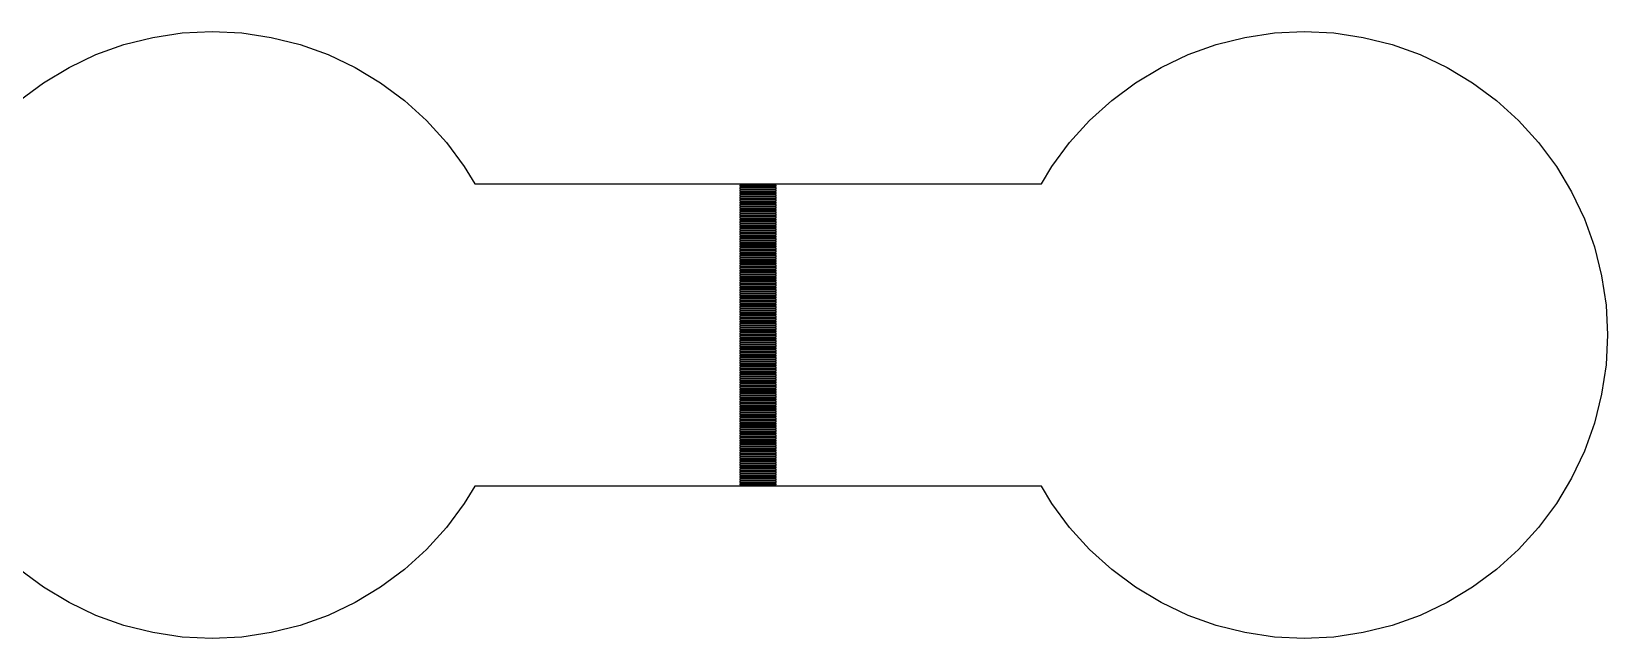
# Model space of a CAD drawing. Extents: x -16 to 132, y -40 to 113.
# Drawn here: x 12.28 to 25.57, y 20.45 to 25.57 of the extents above; entities that cross this region are included whole.
import ezdxf

# ---------------------------------------------------------------- set-up
doc = ezdxf.new("R2010")
doc.units = 0

msp = doc.modelspace()

# ---------------------------------------------------------------- linework, layer by layer
for p, q in [((13.063, 25.4549), (13.3063, 25.5159)), ((13.3063, 25.5159), (13.5545, 25.5527)), ((13.5545, 25.5527), (13.8051, 25.565)), ((13.8051, 25.565), (14.0557, 25.5527)), ((14.0557, 25.5527), (14.3038, 25.5159)), ((14.3038, 25.5159), (14.5472, 25.4549)), ((22.2664, 25.4549), (22.5097, 25.5159)), ((22.5097, 25.5159), (22.7579, 25.5527)), ((22.7579, 25.5527), (23.0085, 25.565)), ((23.0085, 25.565), (23.2591, 25.5527)), ((23.2591, 25.5527), (23.5072, 25.5159)), ((23.5072, 25.5159), (23.7506, 25.4549)), ((12.6, 25.2631), (12.8268, 25.3704)), ((12.8268, 25.3704), (13.063, 25.4549)), ((14.5472, 25.4549), (14.7834, 25.3704)), ((14.7834, 25.3704), (15.0102, 25.2631)), ((21.8034, 25.2631), (22.0302, 25.3704)), ((22.0302, 25.3704), (22.2664, 25.4549)), ((23.7506, 25.4549), (23.9868, 25.3704)), ((23.9868, 25.3704), (24.2136, 25.2631)), ((12.3848, 25.1341), (12.6, 25.2631)), ((15.0102, 25.2631), (15.2254, 25.1341)), ((21.5882, 25.1341), (21.8034, 25.2631)), ((24.2136, 25.2631), (24.4288, 25.1341)), ((12.1833, 24.9847), (12.3848, 25.1341)), ((15.2254, 25.1341), (15.4269, 24.9847)), ((21.3867, 24.9847), (21.5882, 25.1341)), ((24.4288, 25.1341), (24.6303, 24.9847)), ((15.4269, 24.9847), (15.6128, 24.8162)), ((21.2008, 24.8162), (21.3867, 24.9847)), ((24.6303, 24.9847), (24.8162, 24.8162)), ((15.6128, 24.8162), (15.7813, 24.6303)), ((21.0323, 24.6303), (21.2008, 24.8162)), ((24.8162, 24.8162), (24.9847, 24.6303)), ((15.7813, 24.6303), (15.9307, 24.4288)), ((20.8828, 24.4288), (21.0323, 24.6303)), ((24.9847, 24.6303), (25.1341, 24.4288)), ((15.9307, 24.4288), (16.019, 24.2816)), ((20.7946, 24.2816), (20.8828, 24.4288)), ((25.1341, 24.4288), (25.2631, 24.2136)), ((16.019, 24.2816), (20.7946, 24.2816)), ((18.5602, 24.2714), (18.2534, 24.2714)), ((18.2534, 24.2714), (18.2534, 24.2612)), ((18.2534, 24.2612), (18.5602, 24.2612)), ((18.5602, 24.2509), (18.2534, 24.2509)), ((18.2534, 24.2509), (18.2534, 24.2407)), ((18.2534, 24.2407), (18.5602, 24.2407)), ((18.5602, 24.2305), (18.2534, 24.2305)), ((18.2534, 24.2305), (18.2534, 24.2203)), ((18.2534, 24.2203), (18.5602, 24.2203)), ((18.5602, 24.21), (18.2534, 24.21)), ((18.2534, 24.21), (18.2534, 24.1998)), ((18.2534, 24.1998), (18.5602, 24.1998)), ((18.5602, 24.1896), (18.2534, 24.1896)), ((18.2534, 24.1896), (18.2534, 24.1794)), ((18.2534, 24.1794), (18.5602, 24.1794)), ((18.5602, 24.2612), (18.5602, 24.2714)), ((18.5602, 24.2407), (18.5602, 24.2509)), ((18.5602, 24.2203), (18.5602, 24.2305)), ((18.5602, 24.1998), (18.5602, 24.21)), ((18.5602, 24.1794), (18.5602, 24.1896)), ((25.2631, 24.2136), (25.3704, 23.9868)), ((18.5602, 24.1691), (18.2534, 24.1691)), ((18.2534, 24.1691), (18.2534, 24.1589)), ((18.2534, 24.1589), (18.5602, 24.1589)), ((18.5602, 24.1487), (18.2534, 24.1487)), ((18.2534, 24.1487), (18.2534, 24.1385)), ((18.2534, 24.1385), (18.5602, 24.1385)), ((18.5602, 24.1282), (18.2534, 24.1282)), ((18.2534, 24.1282), (18.2534, 24.118)), ((18.2534, 24.118), (18.5602, 24.118)), ((18.5602, 24.1078), (18.2534, 24.1078)), ((18.2534, 24.1078), (18.2534, 24.0975)), ((18.2534, 24.0975), (18.5602, 24.0975)), ((18.5602, 24.0873), (18.2534, 24.0873)), ((18.2534, 24.0873), (18.2534, 24.0771)), ((18.2534, 24.0771), (18.5602, 24.0771)), ((18.5602, 24.0669), (18.2534, 24.0669)), ((18.2534, 24.0669), (18.2534, 24.0567)), ((18.2534, 24.0567), (18.5602, 24.0567)), ((18.5602, 24.0464), (18.2534, 24.0464)), ((18.2534, 24.0464), (18.2534, 24.0362)), ((18.5602, 24.1589), (18.5602, 24.1691)), ((18.5602, 24.1385), (18.5602, 24.1487)), ((18.5602, 24.118), (18.5602, 24.1282)), ((18.5602, 24.0975), (18.5602, 24.1078)), ((18.5602, 24.0771), (18.5602, 24.0873)), ((18.5602, 24.0567), (18.5602, 24.0669)), ((18.5602, 24.0362), (18.5602, 24.0464)), ((18.2534, 24.0362), (18.5602, 24.0362)), ((18.5602, 24.026), (18.2534, 24.026)), ((18.2534, 24.026), (18.2534, 24.0157)), ((18.2534, 24.0157), (18.5602, 24.0157)), ((18.5602, 24.0055), (18.2534, 24.0055)), ((18.2534, 24.0055), (18.2534, 23.9953)), ((18.2534, 23.9953), (18.5602, 23.9953)), ((18.5602, 23.9851), (18.2534, 23.9851)), ((18.2534, 23.9851), (18.2534, 23.9748)), ((18.2534, 23.9748), (18.5602, 23.9748)), ((18.5602, 23.9646), (18.2534, 23.9646)), ((18.2534, 23.9646), (18.2534, 23.9544)), ((18.2534, 23.9544), (18.5602, 23.9544)), ((18.5602, 23.9442), (18.2534, 23.9442)), ((18.2534, 23.9442), (18.2534, 23.9339)), ((18.2534, 23.9339), (18.5602, 23.9339)), ((18.5602, 23.9237), (18.2534, 23.9237)), ((18.2534, 23.9237), (18.2534, 23.9135)), ((18.2534, 23.9135), (18.5602, 23.9135)), ((18.5602, 24.0157), (18.5602, 24.026)), ((18.5602, 23.9953), (18.5602, 24.0055)), ((18.5602, 23.9748), (18.5602, 23.9851)), ((18.5602, 23.9544), (18.5602, 23.9646)), ((18.5602, 23.9339), (18.5602, 23.9442)), ((18.5602, 23.9135), (18.5602, 23.9237)), ((25.3704, 23.9868), (25.4549, 23.7506)), ((18.5602, 23.9033), (18.2534, 23.9033)), ((18.2534, 23.9033), (18.2534, 23.893)), ((18.2534, 23.893), (18.5602, 23.893)), ((18.5602, 23.8828), (18.2534, 23.8828)), ((18.2534, 23.8828), (18.2534, 23.8726)), ((18.2534, 23.8726), (18.5602, 23.8726)), ((18.5602, 23.8624), (18.2534, 23.8624)), ((18.2534, 23.8624), (18.2534, 23.8521)), ((18.2534, 23.8521), (18.5602, 23.8521)), ((18.5602, 23.8419), (18.2534, 23.8419)), ((18.2534, 23.8419), (18.2534, 23.8317)), ((18.2534, 23.8317), (18.5602, 23.8317)), ((18.5602, 23.8215), (18.2534, 23.8215)), ((18.2534, 23.8215), (18.2534, 23.8112)), ((18.2534, 23.8112), (18.5602, 23.8112)), ((18.5602, 23.801), (18.2534, 23.801)), ((18.2534, 23.801), (18.2534, 23.7908)), ((18.2534, 23.7908), (18.5602, 23.7908)), ((18.5602, 23.7805), (18.2534, 23.7805)), ((18.2534, 23.7805), (18.2534, 23.7703)), ((18.5602, 23.893), (18.5602, 23.9033)), ((18.5602, 23.8726), (18.5602, 23.8828)), ((18.5602, 23.8521), (18.5602, 23.8624)), ((18.5602, 23.8317), (18.5602, 23.8419)), ((18.5602, 23.8112), (18.5602, 23.8215)), ((18.5602, 23.7908), (18.5602, 23.801)), ((18.5602, 23.7703), (18.5602, 23.7805)), ((18.2534, 23.7703), (18.5602, 23.7703)), ((18.5602, 23.7601), (18.2534, 23.7601)), ((18.2534, 23.7601), (18.2534, 23.7499)), ((18.2534, 23.7499), (18.5602, 23.7499)), ((18.5602, 23.7397), (18.2534, 23.7397)), ((18.2534, 23.7397), (18.2534, 23.7294)), ((18.2534, 23.7294), (18.5602, 23.7294)), ((18.5602, 23.7192), (18.2534, 23.7192)), ((18.2534, 23.7192), (18.2534, 23.709)), ((18.2534, 23.709), (18.5602, 23.709)), ((18.5602, 23.6987), (18.2534, 23.6987)), ((18.2534, 23.6987), (18.2534, 23.6885)), ((18.2534, 23.6885), (18.5602, 23.6885)), ((18.5602, 23.6783), (18.2534, 23.6783)), ((18.2534, 23.6783), (18.2534, 23.6681)), ((18.2534, 23.6681), (18.5602, 23.6681)), ((18.5602, 23.6578), (18.2534, 23.6578)), ((18.2534, 23.6578), (18.2534, 23.6476)), ((18.2534, 23.6476), (18.5602, 23.6476)), ((18.5602, 23.7499), (18.5602, 23.7601)), ((18.5602, 23.7294), (18.5602, 23.7397)), ((18.5602, 23.709), (18.5602, 23.7192)), ((18.5602, 23.6885), (18.5602, 23.6987)), ((18.5602, 23.6681), (18.5602, 23.6783)), ((18.5602, 23.6476), (18.5602, 23.6578)), ((25.4549, 23.7506), (25.5159, 23.5072)), ((18.5602, 23.6374), (18.2534, 23.6374)), ((18.2534, 23.6374), (18.2534, 23.6272)), ((18.2534, 23.6272), (18.5602, 23.6272)), ((18.5602, 23.6169), (18.2534, 23.6169)), ((18.2534, 23.6169), (18.2534, 23.6067)), ((18.2534, 23.6067), (18.5602, 23.6067)), ((18.5602, 23.5965), (18.2534, 23.5965)), ((18.2534, 23.5965), (18.2534, 23.5862)), ((18.2534, 23.5862), (18.5602, 23.5862)), ((18.5602, 23.576), (18.2534, 23.576)), ((18.2534, 23.576), (18.2534, 23.5658)), ((18.2534, 23.5658), (18.5602, 23.5658)), ((18.5602, 23.5556), (18.2534, 23.5556)), ((18.2534, 23.5556), (18.2534, 23.5453)), ((18.2534, 23.5453), (18.5602, 23.5453)), ((18.5602, 23.5351), (18.2534, 23.5351)), ((18.2534, 23.5351), (18.2534, 23.5249)), ((18.2534, 23.5249), (18.5602, 23.5249)), ((18.5602, 23.5147), (18.2534, 23.5147)), ((18.2534, 23.5147), (18.2534, 23.5044)), ((18.5602, 23.6272), (18.5602, 23.6374)), ((18.5602, 23.6067), (18.5602, 23.6169)), ((18.5602, 23.5862), (18.5602, 23.5965)), ((18.5602, 23.5658), (18.5602, 23.576)), ((18.5602, 23.5453), (18.5602, 23.5556)), ((18.5602, 23.5249), (18.5602, 23.5351)), ((18.5602, 23.5044), (18.5602, 23.5147)), ((18.2534, 23.5044), (18.5602, 23.5044)), ((18.5602, 23.4942), (18.2534, 23.4942)), ((18.2534, 23.4942), (18.2534, 23.484)), ((18.2534, 23.484), (18.5602, 23.484)), ((18.5602, 23.4738), (18.2534, 23.4738)), ((18.2534, 23.4738), (18.2534, 23.4635)), ((18.2534, 23.4635), (18.5602, 23.4635)), ((18.5602, 23.4533), (18.2534, 23.4533)), ((18.2534, 23.4533), (18.2534, 23.4431)), ((18.2534, 23.4431), (18.5602, 23.4431)), ((18.5602, 23.4329), (18.2534, 23.4329)), ((18.2534, 23.4329), (18.2534, 23.4226)), ((18.2534, 23.4226), (18.5602, 23.4226)), ((18.5602, 23.4124), (18.2534, 23.4124)), ((18.2534, 23.4124), (18.2534, 23.4022)), ((18.2534, 23.4022), (18.5602, 23.4022)), ((18.5602, 23.392), (18.2534, 23.392)), ((18.2534, 23.392), (18.2534, 23.3817)), ((18.2534, 23.3817), (18.5602, 23.3817)), ((18.5602, 23.484), (18.5602, 23.4942)), ((18.5602, 23.4635), (18.5602, 23.4738)), ((18.5602, 23.4431), (18.5602, 23.4533)), ((18.5602, 23.4226), (18.5602, 23.4329)), ((18.5602, 23.4022), (18.5602, 23.4124)), ((18.5602, 23.3817), (18.5602, 23.392)), ((25.5159, 23.5072), (25.5527, 23.2591)), ((18.5602, 23.3715), (18.2534, 23.3715)), ((18.2534, 23.3715), (18.2534, 23.3613)), ((18.2534, 23.3613), (18.5602, 23.3613)), ((18.5602, 23.3511), (18.2534, 23.3511)), ((18.2534, 23.3511), (18.2534, 23.3408)), ((18.2534, 23.3408), (18.5602, 23.3408)), ((18.5602, 23.3306), (18.2534, 23.3306)), ((18.2534, 23.3306), (18.2534, 23.3204)), ((18.2534, 23.3204), (18.5602, 23.3204)), ((18.5602, 23.3102), (18.2534, 23.3102)), ((18.2534, 23.3102), (18.2534, 23.2999)), ((18.2534, 23.2999), (18.5602, 23.2999)), ((18.5602, 23.2897), (18.2534, 23.2897)), ((18.2534, 23.2897), (18.2534, 23.2795)), ((18.2534, 23.2795), (18.5602, 23.2795)), ((18.5602, 23.2692), (18.2534, 23.2692)), ((18.2534, 23.2692), (18.2534, 23.259)), ((18.2534, 23.259), (18.5602, 23.259)), ((18.5602, 23.2488), (18.2534, 23.2488)), ((18.2534, 23.2488), (18.2534, 23.2386)), ((18.5602, 23.3613), (18.5602, 23.3715)), ((18.5602, 23.3408), (18.5602, 23.3511)), ((18.5602, 23.3204), (18.5602, 23.3306)), ((18.5602, 23.2999), (18.5602, 23.3102)), ((18.5602, 23.2795), (18.5602, 23.2897)), ((18.5602, 23.259), (18.5602, 23.2692)), ((18.5602, 23.2386), (18.5602, 23.2488)), ((25.5527, 23.2591), (25.565, 23.0085)), ((18.2534, 23.2386), (18.5602, 23.2386)), ((18.5602, 23.2283), (18.2534, 23.2283)), ((18.2534, 23.2283), (18.2534, 23.2181)), ((18.2534, 23.2181), (18.5602, 23.2181)), ((18.5602, 23.2079), (18.2534, 23.2079)), ((18.2534, 23.2079), (18.2534, 23.1977)), ((18.2534, 23.1977), (18.5602, 23.1977)), ((18.5602, 23.1874), (18.2534, 23.1874)), ((18.2534, 23.1874), (18.2534, 23.1772)), ((18.2534, 23.1772), (18.5602, 23.1772)), ((18.5602, 23.167), (18.2534, 23.167)), ((18.2534, 23.167), (18.2534, 23.1568)), ((18.2534, 23.1568), (18.5602, 23.1568)), ((18.5602, 23.1465), (18.2534, 23.1465)), ((18.2534, 23.1465), (18.2534, 23.1363)), ((18.2534, 23.1363), (18.5602, 23.1363)), ((18.5602, 23.1261), (18.2534, 23.1261)), ((18.2534, 23.1261), (18.2534, 23.1159)), ((18.2534, 23.1159), (18.5602, 23.1159)), ((18.5602, 23.2181), (18.5602, 23.2283)), ((18.5602, 23.1977), (18.5602, 23.2079)), ((18.5602, 23.1772), (18.5602, 23.1874)), ((18.5602, 23.1568), (18.5602, 23.167)), ((18.5602, 23.1363), (18.5602, 23.1465)), ((18.5602, 23.1159), (18.5602, 23.1261)), ((18.5602, 23.1056), (18.2534, 23.1056)), ((18.2534, 23.1056), (18.2534, 23.0954)), ((18.2534, 23.0954), (18.5602, 23.0954)), ((18.5602, 23.0852), (18.2534, 23.0852)), ((18.2534, 23.0852), (18.2534, 23.075)), ((18.2534, 23.075), (18.5602, 23.075)), ((18.5602, 23.0647), (18.2534, 23.0647)), ((18.2534, 23.0647), (18.2534, 23.0545)), ((18.2534, 23.0545), (18.5602, 23.0545)), ((18.5602, 23.0443), (18.2534, 23.0443)), ((18.2534, 23.0443), (18.2534, 23.0341)), ((18.2534, 23.0341), (18.5602, 23.0341)), ((18.5602, 23.0238), (18.2534, 23.0238)), ((18.2534, 23.0238), (18.2534, 23.0136)), ((18.2534, 23.0136), (18.5602, 23.0136)), ((18.5602, 23.0034), (18.2534, 23.0034)), ((18.2534, 23.0034), (18.2534, 22.9931)), ((18.2534, 22.9931), (18.5602, 22.9931)), ((18.5602, 22.9829), (18.2534, 22.9829)), ((18.2534, 22.9829), (18.2534, 22.9727)), ((18.5602, 23.0954), (18.5602, 23.1056)), ((18.5602, 23.075), (18.5602, 23.0852)), ((18.5602, 23.0545), (18.5602, 23.0647)), ((18.5602, 23.0341), (18.5602, 23.0443)), ((18.5602, 23.0136), (18.5602, 23.0238)), ((18.5602, 22.9931), (18.5602, 23.0034)), ((18.5602, 22.9727), (18.5602, 22.9829)), ((25.565, 23.0085), (25.5527, 22.7579)), ((18.2534, 22.9727), (18.5602, 22.9727)), ((18.5602, 22.9625), (18.2534, 22.9625)), ((18.2534, 22.9625), (18.2534, 22.9523)), ((18.2534, 22.9523), (18.5602, 22.9523)), ((18.5602, 22.942), (18.2534, 22.942)), ((18.2534, 22.942), (18.2534, 22.9318)), ((18.2534, 22.9318), (18.5602, 22.9318)), ((18.5602, 22.9216), (18.2534, 22.9216)), ((18.2534, 22.9216), (18.2534, 22.9114)), ((18.2534, 22.9114), (18.5602, 22.9114)), ((18.5602, 22.9011), (18.2534, 22.9011)), ((18.2534, 22.9011), (18.2534, 22.8909)), ((18.2534, 22.8909), (18.5602, 22.8909)), ((18.5602, 22.8807), (18.2534, 22.8807)), ((18.2534, 22.8807), (18.2534, 22.8705)), ((18.2534, 22.8705), (18.5602, 22.8705)), ((18.5602, 22.8602), (18.2534, 22.8602)), ((18.2534, 22.8602), (18.2534, 22.85)), ((18.2534, 22.85), (18.5602, 22.85)), ((18.5602, 22.9523), (18.5602, 22.9625)), ((18.5602, 22.9318), (18.5602, 22.942)), ((18.5602, 22.9114), (18.5602, 22.9216)), ((18.5602, 22.8909), (18.5602, 22.9011)), ((18.5602, 22.8705), (18.5602, 22.8807)), ((18.5602, 22.85), (18.5602, 22.8602)), ((18.5602, 22.8398), (18.2534, 22.8398)), ((18.2534, 22.8398), (18.2534, 22.8295)), ((18.2534, 22.8295), (18.5602, 22.8295)), ((18.5602, 22.8193), (18.2534, 22.8193)), ((18.2534, 22.8193), (18.2534, 22.8091)), ((18.2534, 22.8091), (18.5602, 22.8091)), ((18.5602, 22.7989), (18.2534, 22.7989)), ((18.2534, 22.7989), (18.2534, 22.7886)), ((18.2534, 22.7886), (18.5602, 22.7886)), ((18.5602, 22.7784), (18.2534, 22.7784)), ((18.2534, 22.7784), (18.2534, 22.7682)), ((18.2534, 22.7682), (18.5602, 22.7682)), ((18.5602, 22.758), (18.2534, 22.758)), ((18.2534, 22.758), (18.2534, 22.7477)), ((18.2534, 22.7477), (18.5602, 22.7477)), ((18.5602, 22.7375), (18.2534, 22.7375)), ((18.2534, 22.7375), (18.2534, 22.7273)), ((18.2534, 22.7273), (18.5602, 22.7273)), ((18.5602, 22.7171), (18.2534, 22.7171)), ((18.2534, 22.7171), (18.2534, 22.7068)), ((18.5602, 22.8295), (18.5602, 22.8398)), ((18.5602, 22.8091), (18.5602, 22.8193)), ((18.5602, 22.7886), (18.5602, 22.7989)), ((18.5602, 22.7682), (18.5602, 22.7784)), ((18.5602, 22.7477), (18.5602, 22.758)), ((18.5602, 22.7273), (18.5602, 22.7375)), ((18.5602, 22.7068), (18.5602, 22.7171)), ((25.5527, 22.7579), (25.5159, 22.5098)), ((18.2534, 22.7068), (18.5602, 22.7068)), ((18.5602, 22.6966), (18.2534, 22.6966)), ((18.2534, 22.6966), (18.2534, 22.6864)), ((18.2534, 22.6864), (18.5602, 22.6864)), ((18.5602, 22.6761), (18.2534, 22.6761)), ((18.2534, 22.6761), (18.2534, 22.6659)), ((18.2534, 22.6659), (18.5602, 22.6659)), ((18.5602, 22.6557), (18.2534, 22.6557)), ((18.2534, 22.6557), (18.2534, 22.6455)), ((18.2534, 22.6455), (18.5602, 22.6455)), ((18.5602, 22.6353), (18.2534, 22.6353)), ((18.2534, 22.6353), (18.2534, 22.625)), ((18.2534, 22.625), (18.5602, 22.625)), ((18.5602, 22.6148), (18.2534, 22.6148)), ((18.2534, 22.6148), (18.2534, 22.6046)), ((18.2534, 22.6046), (18.5602, 22.6046)), ((18.5602, 22.5943), (18.2534, 22.5943)), ((18.2534, 22.5943), (18.2534, 22.5841)), ((18.2534, 22.5841), (18.5602, 22.5841)), ((18.5602, 22.6864), (18.5602, 22.6966)), ((18.5602, 22.6659), (18.5602, 22.6761)), ((18.5602, 22.6455), (18.5602, 22.6557)), ((18.5602, 22.625), (18.5602, 22.6353)), ((18.5602, 22.6046), (18.5602, 22.6148)), ((18.5602, 22.5841), (18.5602, 22.5943)), ((18.5602, 22.5739), (18.2534, 22.5739)), ((18.2534, 22.5739), (18.2534, 22.5637)), ((18.2534, 22.5637), (18.5602, 22.5637)), ((18.5602, 22.5534), (18.2534, 22.5534)), ((18.2534, 22.5534), (18.2534, 22.5432)), ((18.2534, 22.5432), (18.5602, 22.5432)), ((18.5602, 22.533), (18.2534, 22.533)), ((18.2534, 22.533), (18.2534, 22.5228)), ((18.2534, 22.5228), (18.5602, 22.5228)), ((18.5602, 22.5125), (18.2534, 22.5125)), ((18.2534, 22.5125), (18.2534, 22.5023)), ((18.2534, 22.5023), (18.5602, 22.5023)), ((18.5602, 22.4921), (18.2534, 22.4921)), ((18.2534, 22.4921), (18.2534, 22.4819)), ((18.2534, 22.4819), (18.5602, 22.4819)), ((18.5602, 22.4716), (18.2534, 22.4716)), ((18.2534, 22.4716), (18.2534, 22.4614)), ((18.2534, 22.4614), (18.5602, 22.4614)), ((18.5602, 22.4512), (18.2534, 22.4512)), ((18.2534, 22.4512), (18.2534, 22.441)), ((18.5602, 22.5637), (18.5602, 22.5739)), ((18.5602, 22.5432), (18.5602, 22.5534)), ((18.5602, 22.5228), (18.5602, 22.533)), ((18.5602, 22.5023), (18.5602, 22.5125)), ((18.5602, 22.4819), (18.5602, 22.4921)), ((18.5602, 22.4614), (18.5602, 22.4716)), ((18.5602, 22.441), (18.5602, 22.4512)), ((25.5159, 22.5098), (25.4549, 22.2664)), ((18.2534, 22.441), (18.5602, 22.441)), ((18.5602, 22.4307), (18.2534, 22.4307)), ((18.2534, 22.4307), (18.2534, 22.4205)), ((18.2534, 22.4205), (18.5602, 22.4205)), ((18.5602, 22.4103), (18.2534, 22.4103)), ((18.2534, 22.4103), (18.2534, 22.4001)), ((18.2534, 22.4001), (18.5602, 22.4001)), ((18.5602, 22.3898), (18.2534, 22.3898)), ((18.2534, 22.3898), (18.2534, 22.3796)), ((18.2534, 22.3796), (18.5602, 22.3796)), ((18.5602, 22.3694), (18.2534, 22.3694)), ((18.2534, 22.3694), (18.2534, 22.3591)), ((18.2534, 22.3591), (18.5602, 22.3591)), ((18.5602, 22.3489), (18.2534, 22.3489)), ((18.2534, 22.3489), (18.2534, 22.3387)), ((18.2534, 22.3387), (18.5602, 22.3387)), ((18.5602, 22.3285), (18.2534, 22.3285)), ((18.2534, 22.3285), (18.2534, 22.3183)), ((18.2534, 22.3183), (18.5602, 22.3183)), ((18.5602, 22.4205), (18.5602, 22.4307)), ((18.5602, 22.4001), (18.5602, 22.4103)), ((18.5602, 22.3796), (18.5602, 22.3898)), ((18.5602, 22.3591), (18.5602, 22.3694)), ((18.5602, 22.3387), (18.5602, 22.3489)), ((18.5602, 22.3183), (18.5602, 22.3285)), ((18.5602, 22.308), (18.2534, 22.308)), ((18.2534, 22.308), (18.2534, 22.2978)), ((18.2534, 22.2978), (18.5602, 22.2978)), ((18.5602, 22.2876), (18.2534, 22.2876)), ((18.2534, 22.2876), (18.2534, 22.2773)), ((18.2534, 22.2773), (18.5602, 22.2773)), ((18.5602, 22.2671), (18.2534, 22.2671)), ((18.2534, 22.2671), (18.2534, 22.2569)), ((18.2534, 22.2569), (18.5602, 22.2569)), ((18.5602, 22.2467), (18.2534, 22.2467)), ((18.2534, 22.2467), (18.2534, 22.2364)), ((18.2534, 22.2364), (18.5602, 22.2364)), ((18.5602, 22.2262), (18.2534, 22.2262)), ((18.2534, 22.2262), (18.2534, 22.216)), ((18.2534, 22.216), (18.5602, 22.216)), ((18.5602, 22.2058), (18.2534, 22.2058)), ((18.2534, 22.2058), (18.2534, 22.1955)), ((18.2534, 22.1955), (18.5602, 22.1955)), ((18.5602, 22.1853), (18.2534, 22.1853)), ((18.2534, 22.1853), (18.2534, 22.1751)), ((18.5602, 22.2978), (18.5602, 22.308)), ((18.5602, 22.2773), (18.5602, 22.2876)), ((18.5602, 22.2569), (18.5602, 22.2671)), ((18.5602, 22.2364), (18.5602, 22.2467)), ((18.5602, 22.216), (18.5602, 22.2262)), ((18.5602, 22.1955), (18.5602, 22.2058)), ((18.5602, 22.1751), (18.5602, 22.1853)), ((25.4549, 22.2664), (25.3704, 22.0302)), ((18.2534, 22.1751), (18.5602, 22.1751)), ((18.5602, 22.1649), (18.2534, 22.1649)), ((18.2534, 22.1649), (18.2534, 22.1546)), ((18.2534, 22.1546), (18.5602, 22.1546)), ((18.5602, 22.1444), (18.2534, 22.1444)), ((18.2534, 22.1444), (18.2534, 22.1342)), ((18.2534, 22.1342), (18.5602, 22.1342)), ((18.5602, 22.1239), (18.2534, 22.1239)), ((18.2534, 22.1239), (18.2534, 22.1137)), ((18.2534, 22.1137), (18.5602, 22.1137)), ((18.5602, 22.1035), (18.2534, 22.1035)), ((18.2534, 22.1035), (18.2534, 22.0933)), ((18.2534, 22.0933), (18.5602, 22.0933)), ((18.5602, 22.083), (18.2534, 22.083)), ((18.2534, 22.083), (18.2534, 22.0728)), ((18.2534, 22.0728), (18.5602, 22.0728)), ((18.5602, 22.0626), (18.2534, 22.0626)), ((18.2534, 22.0626), (18.2534, 22.0524)), ((18.2534, 22.0524), (18.5602, 22.0524)), ((18.5602, 22.1546), (18.5602, 22.1649)), ((18.5602, 22.1342), (18.5602, 22.1444)), ((18.5602, 22.1137), (18.5602, 22.1239)), ((18.5602, 22.0933), (18.5602, 22.1035)), ((18.5602, 22.0728), (18.5602, 22.083)), ((18.5602, 22.0524), (18.5602, 22.0626)), ((18.5602, 22.0421), (18.2534, 22.0421)), ((18.2534, 22.0421), (18.2534, 22.0319)), ((18.2534, 22.0319), (18.5602, 22.0319)), ((18.5602, 22.0217), (18.2534, 22.0217)), ((18.2534, 22.0217), (18.2534, 22.0115)), ((18.2534, 22.0115), (18.5602, 22.0115)), ((18.5602, 22.0013), (18.2534, 22.0013)), ((18.2534, 22.0013), (18.2534, 21.991)), ((18.2534, 21.991), (18.5602, 21.991)), ((18.5602, 21.9808), (18.2534, 21.9808)), ((18.2534, 21.9808), (18.2534, 21.9706)), ((18.2534, 21.9706), (18.5602, 21.9706)), ((18.5602, 21.9603), (18.2534, 21.9603)), ((18.2534, 21.9603), (18.2534, 21.9501)), ((18.2534, 21.9501), (18.5602, 21.9501)), ((18.5602, 21.9399), (18.2534, 21.9399)), ((18.2534, 21.9399), (18.2534, 21.9297)), ((18.2534, 21.9297), (18.5602, 21.9297)), ((18.5602, 21.9194), (18.2534, 21.9194)), ((18.2534, 21.9194), (18.2534, 21.9092)), ((18.5602, 22.0319), (18.5602, 22.0421)), ((18.5602, 22.0115), (18.5602, 22.0217)), ((18.5602, 21.991), (18.5602, 22.0013)), ((18.5602, 21.9706), (18.5602, 21.9808)), ((18.5602, 21.9501), (18.5602, 21.9603)), ((18.5602, 21.9297), (18.5602, 21.9399)), ((18.5602, 21.9092), (18.5602, 21.9194)), ((25.3704, 22.0302), (25.2631, 21.8034)), ((18.2534, 21.9092), (18.5602, 21.9092)), ((18.5602, 21.899), (18.2534, 21.899)), ((18.2534, 21.899), (18.2534, 21.8888)), ((18.2534, 21.8888), (18.5602, 21.8888)), ((18.5602, 21.8785), (18.2534, 21.8785)), ((18.2534, 21.8785), (18.2534, 21.8683)), ((18.2534, 21.8683), (18.5602, 21.8683)), ((18.5602, 21.8581), (18.2534, 21.8581)), ((18.2534, 21.8581), (18.2534, 21.8479)), ((18.2534, 21.8479), (18.5602, 21.8479)), ((18.5602, 21.8376), (18.2534, 21.8376)), ((18.2534, 21.8376), (18.2534, 21.8274)), ((18.2534, 21.8274), (18.5602, 21.8274)), ((18.5602, 21.8172), (18.2534, 21.8172)), ((18.2534, 21.8172), (18.2534, 21.8069)), ((18.2534, 21.8069), (18.5602, 21.8069)), ((18.5602, 21.7967), (18.2534, 21.7967)), ((18.2534, 21.7967), (18.2534, 21.7865)), ((18.2534, 21.7865), (18.5602, 21.7865)), ((18.5602, 21.8888), (18.5602, 21.899)), ((18.5602, 21.8683), (18.5602, 21.8785)), ((18.5602, 21.8479), (18.5602, 21.8581)), ((18.5602, 21.8274), (18.5602, 21.8376)), ((18.5602, 21.8069), (18.5602, 21.8172)), ((18.5602, 21.7865), (18.5602, 21.7967)), ((25.2631, 21.8034), (25.1341, 21.5882)), ((16.019, 21.7354), (15.9307, 21.5882)), ((20.7946, 21.7354), (16.019, 21.7354)), ((18.5602, 21.7763), (18.2534, 21.7763)), ((18.2534, 21.7763), (18.2534, 21.766)), ((18.2534, 21.766), (18.5602, 21.766)), ((18.5602, 21.7558), (18.2534, 21.7558)), ((18.2534, 21.7558), (18.2534, 21.7456)), ((18.2534, 21.7456), (18.5602, 21.7456)), ((18.5602, 21.766), (18.5602, 21.7763)), ((18.5602, 21.7456), (18.5602, 21.7558)), ((20.8828, 21.5882), (20.7946, 21.7354)), ((15.9307, 21.5882), (15.7813, 21.3867)), ((21.0323, 21.3867), (20.8828, 21.5882)), ((25.1341, 21.5882), (24.9847, 21.3867)), ((15.7813, 21.3867), (15.6128, 21.2008)), ((21.2008, 21.2008), (21.0323, 21.3867)), ((24.9847, 21.3867), (24.8162, 21.2008)), ((15.6128, 21.2008), (15.4269, 21.0323)), ((21.3867, 21.0323), (21.2008, 21.2008)), ((24.8162, 21.2008), (24.6303, 21.0323)), ((12.3848, 20.8829), (12.1833, 21.0323)), ((15.4269, 21.0323), (15.2254, 20.8829)), ((21.5882, 20.8829), (21.3867, 21.0323)), ((24.6303, 21.0323), (24.4288, 20.8829)), ((12.6, 20.7539), (12.3848, 20.8829)), ((15.2254, 20.8829), (15.0102, 20.7539)), ((21.8034, 20.7539), (21.5882, 20.8829)), ((24.4288, 20.8829), (24.2136, 20.7539)), ((12.8268, 20.6466), (12.6, 20.7539)), ((15.0102, 20.7539), (14.7834, 20.6466)), ((22.0302, 20.6466), (21.8034, 20.7539)), ((24.2136, 20.7539), (23.9868, 20.6466)), ((13.063, 20.5621), (12.8268, 20.6466)), ((14.7834, 20.6466), (14.5472, 20.5621)), ((22.2664, 20.5621), (22.0302, 20.6466)), ((23.9868, 20.6466), (23.7506, 20.5621)), ((13.3063, 20.5011), (13.063, 20.5621)), ((13.5545, 20.4643), (13.3063, 20.5011)), ((13.8051, 20.452), (13.5545, 20.4643)), ((14.0557, 20.4643), (13.8051, 20.452)), ((14.3038, 20.5011), (14.0557, 20.4643)), ((14.5472, 20.5621), (14.3038, 20.5011)), ((22.5097, 20.5011), (22.2664, 20.5621)), ((22.7579, 20.4643), (22.5097, 20.5011)), ((23.0085, 20.452), (22.7579, 20.4643)), ((23.2591, 20.4643), (23.0085, 20.452)), ((23.5072, 20.5011), (23.2591, 20.4643)), ((23.7506, 20.5621), (23.5072, 20.5011))]:
    msp.add_line(p, q)

doc.saveas('drawing.dxf')
